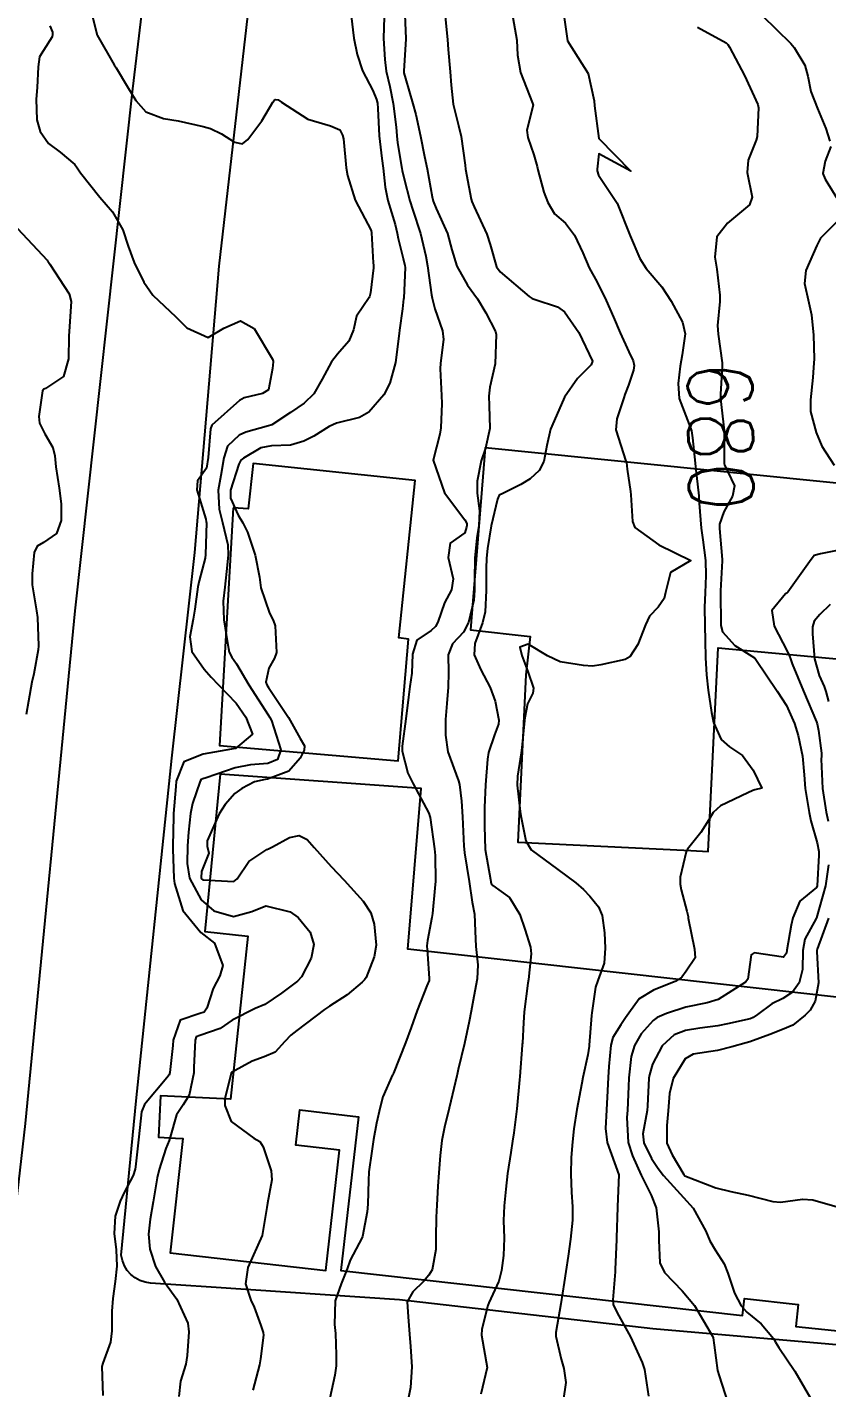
# Model space of a CAD drawing. Header units: metres. Extents: x 298520 to 308411, y 7433745 to 7450750.
# Drawn here: x 300272.2 to 300321.6, y 7445606.5 to 7445690.6 of the extents above; entities that cross this region are included whole.
import ezdxf
from ezdxf.enums import TextEntityAlignment as Align

# ---------------------------------------------------------------- set-up
doc = ezdxf.new("R2010")
doc.units = ezdxf.units.M
doc.header["$LTSCALE"] = 10
for name, color, linetype in [('Cotas', 45, 'Continuous'), ('Curvas de Nivel 1m', 11, 'Continuous'), ('Curvas de Nivel 5m', 15, 'Continuous'), ('Edificações', 30, 'Continuous'), ('Vias Primárias', 230, 'Continuous')]:
    doc.layers.add(name, color=color, linetype=linetype)
doc.styles.add('Style-STANDARD', font='STANDARD.shx')

msp = doc.modelspace()

# ---------------------------------------------------------------- linework, layer by layer
at = {"layer": 'Curvas de Nivel 1m', "flags": 128}
for points, elevation in [([(300276.165, 7445691.517), (300276.533, 7445690.061), (300277.576, 7445688.229), (300277.697, 7445688.048), (300278.399, 7445686.875), (300278.911, 7445686.03), (300279.543, 7445685.334), (300280.621, 7445684.925), (300281.535, 7445684.773), (300283.087, 7445684.427), (300283.528, 7445684.298), (300284.203, 7445683.97), (300285.017, 7445683.456), (300285.517, 7445683.357), (300285.847, 7445683.62), (300286.089, 7445683.944), (300286.704, 7445684.769), (300287.391, 7445685.932), (300287.462, 7445686.023), (300287.554, 7445686.083), (300287.704, 7445686.077), (300287.92, 7445685.924), (300289.537, 7445684.867), (300290.949, 7445684.469), (300291.528, 7445684.216), (300291.694, 7445683.878), (300291.747, 7445683.651), (300291.914, 7445681.876), (300291.984, 7445681.39), (300292.472, 7445679.87), (300293.455, 7445677.997), (300293.482, 7445677.86), (300293.587, 7445676.01), (300293.599, 7445675.858), (300293.597, 7445675.691), (300293.407, 7445674.15), (300293.356, 7445673.908), (300293.33, 7445673.861), (300292.56, 7445672.7), (300292.357, 7445671.87), (300292.08, 7445671.169), (300291.368, 7445670.355), (300291.001, 7445669.885), (300290.427, 7445668.813), (300289.917, 7445667.901), (300289.327, 7445667.329), (300288.482, 7445666.758), (300287.314, 7445666.001), (300287.267, 7445665.977), (300287.122, 7445665.932), (300285.713, 7445665.54), (300285.304, 7445665.367), (300284.572, 7445664.683), (300284.358, 7445663.964), (300284.165, 7445662.86), (300284.011, 7445661.969), (300284.067, 7445660.784), (300284.281, 7445659.964), (300284.596, 7445658.585), (300284.63, 7445657.959), (300284.57, 7445657.323), (300284.407, 7445655.962), (300284.323, 7445655.102), (300284.35, 7445653.962), (300284.578, 7445652.532), (300284.683, 7445651.957), (300284.839, 7445651.654), (300285.136, 7445651.233), (300285.899, 7445649.942), (300287.095, 7445648.091), (300287.194, 7445647.929), (300287.294, 7445647.725), (300287.877, 7445645.922), (300287.674, 7445645.316), (300287.064, 7445645.087), (300286.003, 7445645.001), (300285.062, 7445644.815), (300283.265, 7445644.186), (300283.054, 7445644.132), (300282.947, 7445644.089), (300282.882, 7445643.982), (300282.412, 7445642.606), (300282.289, 7445641.987), (300282.171, 7445640.829), (300282.119, 7445639.989), (300282.082, 7445638.894), (300282.223, 7445637.987), (300282.96, 7445636.655), (300283.741, 7445635.972), (300284.95, 7445635.632), (300286.09, 7445635.943), (300286.957, 7445636.296), (300288.443, 7445635.915), (300288.949, 7445635.557), (300289.696, 7445634.654), (300289.924, 7445633.895), (300289.756, 7445633.062), (300289.159, 7445631.906), (300288.9, 7445631.635), (300287.926, 7445630.886), (300286.886, 7445630.189), (300286.293, 7445629.939), (300284.876, 7445629.228), (300284.125, 7445628.712), (300282.866, 7445628.285), (300282.653, 7445628.194), (300282.577, 7445627.983), (300282.51, 7445626.311), (300282.491, 7445625.983), (300282.215, 7445624.59), (300281.847, 7445623.99), (300281.426, 7445623.371), (300281.044, 7445621.997), (300280.982, 7445621.797), (300280.776, 7445621.308), (300280.358, 7445620.006), (300280.243, 7445619.493), (300279.997, 7445618.011), (300279.804, 7445616.937), (300279.691, 7445616.015), (300279.782, 7445615.092), (300280.13, 7445614.008), (300280.679, 7445613.046), (300281.446, 7445611.992), (300282.126, 7445610.508), (300282.19, 7445609.985), (300282.092, 7445608.522), (300282.015, 7445607.986), (300281.673, 7445606.923), (300281.569, 7445605.99)], 687), ([(300292.224, 7445691.263), (300292.384, 7445689.872), (300292.586, 7445688.867), (300292.915, 7445687.867), (300293.561, 7445686.641), (300293.793, 7445686.094), (300293.845, 7445685.856), (300293.874, 7445685.529), (300293.945, 7445683.854), (300294.111, 7445682.453), (300294.191, 7445681.85), (300294.312, 7445680.668), (300294.483, 7445679.845), (300294.93, 7445678.368), (300295.057, 7445677.836), (300295.118, 7445677.504), (300295.437, 7445676.273), (300295.542, 7445675.829), (300295.551, 7445675.709), (300295.466, 7445673.829), (300295.461, 7445673.771), (300295.396, 7445673.166), (300295.207, 7445671.833), (300295.181, 7445671.633), (300294.965, 7445669.836), (300294.614, 7445668.57), (300294.236, 7445667.846), (300293.322, 7445666.769), (300292.734, 7445666.45), (300291.315, 7445666.104), (300290.861, 7445665.887), (300289.905, 7445665.3), (300289.299, 7445664.99), (300288.471, 7445664.743), (300287.295, 7445664.703), (300286.647, 7445664.582), (300285.563, 7445663.947), (300285.408, 7445663.822), (300285.279, 7445663.576), (300284.76, 7445661.958), (300284.768, 7445661.467), (300285.248, 7445660.424), (300285.538, 7445659.947), (300285.811, 7445659.368), (300286.29, 7445657.939), (300286.559, 7445656.577), (300286.641, 7445655.936), (300287.177, 7445654.356), (300287.395, 7445653.928), (300287.521, 7445653.573), (300287.616, 7445651.925), (300287.478, 7445651.588), (300287.133, 7445650.959), (300286.952, 7445650.104), (300287.016, 7445649.931), (300287.12, 7445649.768), (300288.35, 7445647.917), (300289.08, 7445646.62), (300289.335, 7445646.166), (300289.309, 7445645.906), (300289.068, 7445645.401), (300288.376, 7445644.6), (300287.055, 7445644.104), (300286.905, 7445644.081), (300286.243, 7445643.938), (300285.461, 7445643.531), (300285.042, 7445643.22), (300284.441, 7445642.55), (300284.073, 7445641.964), (300283.327, 7445640.296), (300283.315, 7445639.975), (300283.437, 7445639.535), (300282.979, 7445638.398), (300282.946, 7445638.008), (300282.95, 7445637.98), (300282.973, 7445637.945), (300283.053, 7445637.898), (300284.971, 7445637.798), (300285.187, 7445637.957), (300285.895, 7445639.035), (300287.001, 7445639.776), (300287.113, 7445639.817), (300287.37, 7445639.926), (300288.418, 7445640.507), (300289.01, 7445640.641), (300289.498, 7445640.393), (300289.94, 7445639.896), (300290.986, 7445638.723), (300291.794, 7445637.872), (300292.96, 7445636.586), (300293.433, 7445635.855), (300293.648, 7445635.151), (300293.759, 7445633.852), (300293.638, 7445633.137), (300293.143, 7445631.858), (300293.049, 7445631.711), (300292.9, 7445631.571), (300291.969, 7445630.792), (300290.885, 7445630.09), (300290.566, 7445629.885), (300288.87, 7445628.582), (300288.49, 7445628.29), (300288.126, 7445627.917), (300287.52, 7445627.257), (300286.848, 7445626.956), (300286.1, 7445626.685), (300284.834, 7445625.999), (300284.812, 7445625.981), (300284.806, 7445625.96), (300284.408, 7445624.373), (300284.411, 7445623.964), (300284.798, 7445622.976), (300286.215, 7445621.939), (300286.577, 7445621.729), (300286.778, 7445621.398), (300287.281, 7445619.925), (300287.313, 7445619.369), (300287.06, 7445617.927), (300287.012, 7445617.654), (300286.713, 7445615.93), (300285.83, 7445613.943), (300285.683, 7445612.94), (300286.024, 7445611.94), (300286.218, 7445611.496), (300286.647, 7445610.363), (300286.786, 7445609.929), (300286.797, 7445609.773), (300286.627, 7445608.303), (300286.558, 7445607.931), (300286.155, 7445606.381)], 686), ([(300295.521, 7445691.832), (300295.593, 7445689.83), (300295.477, 7445687.831), (300295.481, 7445687.74), (300295.569, 7445687.394), (300296.038, 7445685.825), (300296.208, 7445685.158), (300296.495, 7445683.82), (300296.761, 7445682.567), (300296.911, 7445681.816), (300297.225, 7445680.073), (300297.291, 7445679.812), (300297.476, 7445679.353), (300298.164, 7445677.803), (300298.446, 7445676.797), (300298.758, 7445675.797), (300299.415, 7445674.623), (300300.015, 7445673.781), (300300.544, 7445672.922), (300301.131, 7445671.764), (300301.184, 7445671.566), (300301.107, 7445669.764), (300300.794, 7445668.315), (300300.728, 7445667.769), (300300.752, 7445667.194), (300300.794, 7445665.768), (300300.509, 7445664.558), (300300.257, 7445663.775), (300300.013, 7445662.521), (300299.996, 7445661.779), (300300.152, 7445660.676), (300300.115, 7445659.777), (300299.987, 7445659.023), (300299.853, 7445657.78), (300299.839, 7445656.42), (300299.842, 7445655.78), (300299.795, 7445655.169), (300299.476, 7445653.785), (300299.157, 7445653.188), (300298.488, 7445652.461), (300298.217, 7445651.799), (300298.225, 7445650.706), (300298.222, 7445649.799), (300298.128, 7445648.779), (300298.057, 7445647.8), (300298.047, 7445646.836), (300298.19, 7445645.799), (300298.849, 7445643.998), (300298.916, 7445643.791), (300299.037, 7445642.757), (300299.096, 7445641.789), (300299.182, 7445639.964), (300299.196, 7445639.787), (300299.228, 7445639.558), (300299.5, 7445637.782), (300299.695, 7445636.513), (300299.83, 7445635.777), (300299.882, 7445634.716), (300299.924, 7445633.775), (300300.044, 7445632.645), (300300.001, 7445631.774), (300299.794, 7445630.679), (300299.628, 7445629.779), (300299.518, 7445629.136), (300299.218, 7445627.785), (300298.837, 7445626.183), (300298.761, 7445625.863), (300298.747, 7445625.791), (300298.385, 7445624.226), (300298.281, 7445623.795), (300297.979, 7445622.614), (300297.817, 7445621.8), (300297.712, 7445620.862), (300297.633, 7445619.801), (300297.581, 7445618.975), (300297.523, 7445617.802), (300297.477, 7445617.057), (300297.441, 7445615.803), (300297.441, 7445615.067), (300297.217, 7445613.805), (300297.025, 7445613.469), (300296.682, 7445613.085), (300296.038, 7445612.454), (300295.689, 7445611.825), (300295.741, 7445610.911), (300295.83, 7445609.822), (300295.882, 7445609.068), (300295.976, 7445607.82), (300295.879, 7445606.545), (300295.748, 7445605.823)], 684), ([(300298.004, 7445691.419), (300298.162, 7445689.804), (300298.207, 7445689.183), (300298.34, 7445687.802), (300298.396, 7445686.97), (300298.522, 7445685.8), (300298.847, 7445684.483), (300299.008, 7445683.795), (300299.255, 7445682.042), (300299.292, 7445681.792), (300299.492, 7445680.687), (300299.63, 7445679.933), (300299.669, 7445679.787), (300299.813, 7445679.45), (300300.605, 7445677.773), (300300.807, 7445677.13), (300301.193, 7445675.764), (300301.428, 7445675.448), (300303.226, 7445673.922), (300303.404, 7445673.803), (300303.585, 7445673.737), (300304.974, 7445673.292), (300305.396, 7445672.981), (300306.282, 7445671.701), (300307.121, 7445669.936), (300307.052, 7445669.693), (300306.196, 7445668.856), (300305.407, 7445667.709), (300305.331, 7445667.565), (300304.543, 7445665.728), (300304.308, 7445664.719), (300304.117, 7445663.732), (300303.835, 7445663.176), (300303.272, 7445662.66), (300302.701, 7445662.313), (300301.599, 7445661.757), (300301.372, 7445661.649), (300301.259, 7445661.409), (300300.866, 7445659.766), (300300.637, 7445658.354), (300300.58, 7445657.769), (300300.563, 7445657.127), (300300.555, 7445655.77), (300300.494, 7445654.449), (300300.332, 7445653.772), (300299.853, 7445652.483), (300299.814, 7445651.78), (300300.228, 7445650.868), (300300.805, 7445649.765), (300301.111, 7445648.936), (300301.345, 7445647.757), (300301.33, 7445647.518), (300301.084, 7445646.843), (300300.707, 7445645.765), (300300.646, 7445645.344), (300300.515, 7445643.768), (300300.448, 7445642.352), (300300.463, 7445641.768), (300300.46, 7445641.211), (300300.492, 7445639.768), (300300.82, 7445637.917), (300300.851, 7445637.762), (300300.873, 7445637.663), (300300.971, 7445637.535), (300302.011, 7445636.798), (300302.642, 7445635.743), (300302.944, 7445634.856), (300303.304, 7445633.736), (300303.349, 7445633.313), (300303.177, 7445631.737), (300303.137, 7445631.501), (300302.913, 7445629.74), (300302.912, 7445629.711), (300302.873, 7445629.073), (300302.796, 7445627.799), (300302.79, 7445627.741), (300302.783, 7445627.672), (300302.648, 7445625.743), (300302.626, 7445625.538), (300302.452, 7445623.745), (300302.271, 7445622.268), (300302.191, 7445621.749), (300302.078, 7445621.052), (300301.887, 7445619.753), (300301.78, 7445618.782), (300301.666, 7445617.756), (300301.637, 7445616.849), (300301.681, 7445615.755), (300301.627, 7445614.681), (300301.506, 7445613.758), (300301.345, 7445613.098), (300300.727, 7445611.769), (300300.661, 7445611.605), (300300.289, 7445610.131), (300300.269, 7445609.774), (300300.623, 7445607.77), (300300.239, 7445606.133)], 683), ([(300302.207, 7445691.162), (300302.445, 7445689.751), (300302.504, 7445688.831), (300302.681, 7445687.749), (300303.431, 7445685.864), (300303.461, 7445685.741), (300303.077, 7445684.197), (300303.142, 7445683.744), (300303.512, 7445682.671), (300303.718, 7445681.95), (300303.759, 7445681.736), (300304.131, 7445680.372), (300304.363, 7445679.727), (300304.778, 7445679.032), (300305.46, 7445678.441), (300306.016, 7445677.704), (300306.522, 7445676.62), (300306.93, 7445675.695), (300307.42, 7445674.803), (300307.971, 7445673.684), (300308.429, 7445672.643), (300308.845, 7445671.675), (300309.371, 7445670.498), (300309.65, 7445669.95), (300309.705, 7445669.665), (300309.66, 7445669.364), (300309.344, 7445668.441), (300309.136, 7445667.872), (300309.07, 7445667.673), (300308.632, 7445666.365), (300308.575, 7445665.677), (300309.198, 7445663.757), (300309.226, 7445663.671), (300309.279, 7445663.26), (300309.482, 7445661.884), (300309.498, 7445661.666), (300309.601, 7445660.019), (300309.745, 7445659.662), (300311.227, 7445658.576), (300313.213, 7445657.62), (300311.956, 7445656.882), (300311.649, 7445655.635), (300311.552, 7445655.272), (300311.179, 7445654.729), (300310.649, 7445654.17), (300310.401, 7445653.651), (300309.926, 7445652.433), (300309.439, 7445651.666), (300309.141, 7445651.497), (300307.654, 7445651.168), (300307.137, 7445651.099), (300306.565, 7445651.127), (300305.139, 7445651.359), (300304.349, 7445651.728), (300303.15, 7445652.448), (300302.638, 7445652.255), (300302.765, 7445651.744), (300303.133, 7445650.756), (300303.485, 7445649.736), (300303.442, 7445649.413), (300303.108, 7445648.754), (300302.942, 7445647.895), (300302.927, 7445647.742), (300302.768, 7445646.051), (300302.724, 7445645.743), (300302.506, 7445644.298), (300302.483, 7445643.746), (300302.66, 7445642.112), (300302.716, 7445641.743), (300303.009, 7445640.298), (300303.35, 7445639.737), (300304.985, 7445638.53), (300306.109, 7445637.703), (300306.569, 7445637.296), (300306.965, 7445636.884), (300307.503, 7445636.23), (300307.73, 7445635.682), (300307.875, 7445634.613), (300307.92, 7445633.68), (300307.845, 7445632.755), (300307.466, 7445631.684), (300307.324, 7445631.26), (300307.078, 7445629.688), (300307.06, 7445629.509), (300306.918, 7445627.689), (300306.916, 7445627.626), (300306.847, 7445627.094), (300306.541, 7445625.694), (300306.47, 7445625.336), (300306.164, 7445623.7), (300305.975, 7445622.523), (300305.885, 7445621.703), (300305.815, 7445620.746), (300305.795, 7445619.705), (300305.839, 7445618.611), (300305.902, 7445617.702), (300305.892, 7445616.87), (300305.773, 7445615.704), (300305.636, 7445614.64), (300305.481, 7445613.708), (300305.369, 7445613.024), (300305.169, 7445611.712), (300304.86, 7445609.932), (300304.856, 7445609.717), (300305.203, 7445608.286), (300305.358, 7445607.709), (300305.479, 7445606.838), (300305.324, 7445605.709)], 682), ([(300305.341, 7445691.437), (300305.593, 7445689.71), (300306.854, 7445687.697), (300307.235, 7445686.014), (300307.259, 7445685.693), (300307.523, 7445683.69), (300309.503, 7445681.67), (300307.513, 7445682.737), (300307.408, 7445681.787), (300307.414, 7445681.691), (300307.499, 7445681.425), (300308.646, 7445679.678), (300309.453, 7445677.67), (300310.045, 7445676.267), (300310.439, 7445675.655), (300311.416, 7445674.509), (300311.989, 7445673.634), (300312.689, 7445672.328), (300312.86, 7445671.625), (300312.668, 7445670.329), (300312.55, 7445669.628), (300312.419, 7445668.558), (300312.489, 7445667.628), (300313.194, 7445665.742), (300313.238, 7445665.621), (300313.307, 7445665.203), (300313.472, 7445663.618), (300313.498, 7445663.401), (300313.702, 7445661.616), (300313.721, 7445661.152), (300313.852, 7445659.614), (300313.953, 7445658.892), (300314.115, 7445657.611), (300314.129, 7445656.686), (300314.083, 7445655.611), (300314.056, 7445654.735), (300314.068, 7445653.611), (300314.098, 7445652.666), (300314.12, 7445651.61), (300314.177, 7445650.565), (300314.278, 7445649.608), (300314.477, 7445648.231), (300314.604, 7445647.605), (300315.083, 7445646.562), (300315.593, 7445646.108), (300316.387, 7445645.58), (300317.059, 7445644.658), (300317.583, 7445643.565), (300317.162, 7445643.448), (300317.041, 7445643.412), (300316.727, 7445643.262), (300315.032, 7445642.469), (300314.581, 7445642.051), (300314.31, 7445641.607), (300313.819, 7445640.808), (300313.005, 7445639.779), (300312.924, 7445639.621), (300312.538, 7445638.068), (300312.536, 7445637.627), (300312.615, 7445637.271), (300312.956, 7445635.968), (300313.03, 7445635.619), (300313.042, 7445635.529), (300313.436, 7445633.615), (300313.465, 7445633.074), (300312.913, 7445632.26), (300312.639, 7445631.892), (300312.276, 7445631.629), (300310.897, 7445631.082), (300310.01, 7445630.54), (300309.364, 7445629.665), (300309.178, 7445629.367), (300308.872, 7445628.947), (300308.376, 7445628.159), (300308.255, 7445627.676), (300308.145, 7445626.372), (300308.096, 7445625.677), (300308.038, 7445624.461), (300307.991, 7445623.678), (300307.931, 7445622.543), (300308.031, 7445621.678), (300308.763, 7445619.67), (300308.682, 7445617.722), (300308.682, 7445617.671), (300308.607, 7445615.778), (300308.603, 7445615.671), (300308.531, 7445613.835), (300308.525, 7445613.672), (300308.384, 7445611.956), (300308.41, 7445611.673), (300308.658, 7445611.144), (300309.467, 7445609.662), (300310.202, 7445608.079), (300310.334, 7445607.653), (300310.598, 7445605.998)], 681), ([(300317.618, 7445691.269), (300319.374, 7445689.552), (300319.59, 7445689.296), (300320.244, 7445688.204), (300320.422, 7445687.537), (300320.621, 7445686.592), (300321.035, 7445685.528), (300321.535, 7445684.296), (300321.799, 7445683.517)], 679), ([(300273.608, 7445690.629), (300273.76, 7445690.253), (300273.777, 7445690.097), (300273.749, 7445689.95), (300273.597, 7445689.732), (300272.958, 7445688.731), (300272.886, 7445688.107), (300272.827, 7445686.84), (300272.77, 7445686.108), (300272.811, 7445684.83), (300272.998, 7445684.105), (300273.516, 7445683.366), (300274.252, 7445682.831), (300275.147, 7445682.075), (300275.298, 7445681.87), (300275.498, 7445681.567), (300276.699, 7445680.058), (300277.47, 7445679.156), (300278.11, 7445678.04), (300278.436, 7445677.029), (300278.812, 7445676.029), (300279.415, 7445674.813), (300279.977, 7445674.014), (300281.39, 7445672.669), (300282.075, 7445671.993), (300283.377, 7445671.395), (300284.347, 7445671.966), (300285.388, 7445672.428), (300286.226, 7445671.942), (300287.364, 7445670.06), (300287.397, 7445669.93), (300287.396, 7445669.896), (300287.356, 7445669.482), (300287.117, 7445668.151), (300286.735, 7445667.936), (300285.617, 7445667.66), (300285.329, 7445667.508), (300283.619, 7445665.975), (300283.534, 7445665.752), (300283.396, 7445663.978), (300283.276, 7445663.322), (300282.721, 7445662.536), (300282.68, 7445661.986), (300283.245, 7445660.169), (300283.267, 7445660.004), (300283.272, 7445659.98), (300283.278, 7445659.944), (300283.232, 7445657.98), (300283.211, 7445657.758), (300282.823, 7445656.357), (300282.74, 7445655.985), (300282.561, 7445654.604), (300282.465, 7445653.987), (300282.247, 7445652.898), (300282.385, 7445651.988), (300283.132, 7445650.915), (300283.572, 7445650.418), (300284.006, 7445649.967), (300285.106, 7445648.799), (300285.707, 7445647.944), (300286.13, 7445646.892), (300285.074, 7445646.01), (300284.827, 7445645.954), (300283.07, 7445645.648), (300281.874, 7445645.183), (300281.407, 7445643.996), (300281.379, 7445643.665), (300281.245, 7445641.998), (300281.236, 7445641.783), (300281.209, 7445639.998), (300281.205, 7445639.793), (300281.262, 7445637.997), (300281.301, 7445637.665), (300281.831, 7445635.991), (300282.939, 7445634.637), (300283.776, 7445633.972), (300284.286, 7445632.593), (300284.115, 7445631.968), (300283.694, 7445631.173), (300283.296, 7445629.976), (300283.139, 7445629.719), (300282.879, 7445629.635), (300281.648, 7445629.22), (300281.223, 7445627.996), (300281.202, 7445627.652), (300281.028, 7445625.998), (300280.981, 7445625.849), (300280.83, 7445625.659), (300279.448, 7445624.02), (300279.261, 7445623.568), (300279.104, 7445622.025), (300278.893, 7445620.157), (300278.874, 7445620.028), (300278.759, 7445619.64), (300278.207, 7445618.576), (300277.955, 7445618.038), (300277.641, 7445617.13), (300277.583, 7445616.041), (300277.702, 7445615.041), (300277.737, 7445614.04), (300277.642, 7445613.077), (300277.489, 7445612.042), (300277.437, 7445611.261), (300277.444, 7445610.042), (300277.345, 7445609.334), (300276.87, 7445608.048), (300276.825, 7445607.843), (300276.887, 7445606.047)], 688), ([(300321.843, 7445683.194), (300321.51, 7445682.276), (300321.358, 7445681.522), (300321.498, 7445681.171), (300322.534, 7445679.509)], 679), ([(300322.336, 7445678.639), (300321.455, 7445677.771), (300321.213, 7445677.524), (300320.992, 7445677.07), (300320.316, 7445675.537), (300320.23, 7445674.729), (300320.496, 7445673.534), (300320.661, 7445672.796), (300320.786, 7445671.529), (300320.813, 7445670.077), (300320.789, 7445669.528), (300320.732, 7445668.915), (300320.603, 7445667.531), (300320.604, 7445666.809), (300320.943, 7445665.526), (300321.3, 7445664.684), (300322.053, 7445663.512)], 679), ([(300271.606, 7445678.118), (300273.433, 7445676.157), (300273.465, 7445676.131), (300273.487, 7445676.099), (300273.603, 7445675.925), (300274.808, 7445674.079), (300274.93, 7445673.609), (300274.812, 7445672.079), (300274.777, 7445671.48), (300274.767, 7445670.079), (300274.45, 7445668.98), (300273.335, 7445668.244), (300273.231, 7445668.205), (300273.142, 7445668.102), (300272.919, 7445666.502), (300272.957, 7445666.104), (300273.306, 7445665.43), (300273.798, 7445664.593), (300273.911, 7445664.091), (300273.974, 7445663.398), (300274.175, 7445662.086), (300274.295, 7445661.126), (300274.296, 7445660.084), (300274.026, 7445659.293), (300273.222, 7445658.729), (300272.83, 7445658.492), (300272.645, 7445658.106), (300272.505, 7445656.802), (300272.514, 7445656.107), (300272.775, 7445654.506), (300272.837, 7445654.103), (300272.907, 7445652.342), (300272.893, 7445652.102), (300272.613, 7445650.62), (300272.503, 7445650.106), (300272.279, 7445648.935), (300272.138, 7445648.11)], 689), ([(300322.452, 7445658.28), (300321.221, 7445658.037), (300320.829, 7445657.915), (300320.538, 7445657.53), (300319.194, 7445655.668), (300319.136, 7445655.608), (300319.057, 7445655.551), (300318.217, 7445654.52), (300318.358, 7445653.558), (300319.148, 7445652.021), (300319.305, 7445651.708), (300319.352, 7445651.548), (300319.456, 7445651.23), (300320.174, 7445649.539), (300320.972, 7445647.654), (300321.013, 7445647.531), (300321.089, 7445647.12), (300321.268, 7445645.72), (300321.267, 7445645.527), (300321.259, 7445645.338), (300321.346, 7445643.525), (300321.57, 7445642.063), (300321.692, 7445641.52)], 679), ([(300321.804, 7445654.894), (300321.174, 7445654.284), (300320.828, 7445653.865), (300320.711, 7445653.527), (300320.727, 7445653.095), (300320.845, 7445651.533), (300321.133, 7445650.517), (300321.443, 7445649.842), (300321.544, 7445649.524), (300321.719, 7445648.916)], 678), ([(300321.7, 7445638.812), (300321.528, 7445637.522), (300320.965, 7445635.542), (300320.953, 7445635.512), (300320.239, 7445634.238), (300320.114, 7445633.538), (300320.102, 7445632.351), (300319.897, 7445631.54), (300319.481, 7445630.961), (300318.893, 7445630.568), (300318.213, 7445630.233), (300317.327, 7445629.566), (300317.061, 7445629.387), (300316.879, 7445629.318), (300315.469, 7445628.996), (300314.872, 7445628.877), (300313.753, 7445628.727), (300312.868, 7445628.596), (300312.172, 7445628.322), (300311.424, 7445627.641), (300310.842, 7445626.518), (300310.642, 7445625.844), (300310.616, 7445625.652), (300310.533, 7445623.936), (300310.501, 7445623.653), (300310.238, 7445622.209), (300310.296, 7445621.655), (300310.773, 7445620.68), (300311.193, 7445620.07), (300311.521, 7445619.639), (300312.743, 7445618.282), (300313.34, 7445617.614), (300314.133, 7445616.192), (300314.368, 7445615.603), (300314.707, 7445615.051), (300315.273, 7445614.166), (300315.485, 7445613.592), (300315.903, 7445612.36), (300316.308, 7445611.584), (300316.659, 7445611.197), (300317.549, 7445610.464), (300318.32, 7445609.555), (300318.432, 7445609.344), (300318.635, 7445608.999), (300319.624, 7445607.54), (300320.596, 7445605.876)], 679), ([(300321.709, 7445635.519), (300321.012, 7445633.607), (300320.987, 7445633.529), (300320.989, 7445633.472), (300321.096, 7445631.527), (300320.892, 7445630.406), (300320.571, 7445629.848), (300320.275, 7445629.536), (300319.505, 7445628.913), (300318.869, 7445628.646), (300318.079, 7445628.343), (300316.858, 7445627.884), (300316.614, 7445627.816), (300315.743, 7445627.587), (300314.85, 7445627.358), (300313.341, 7445627.122), (300312.845, 7445626.829), (300312.103, 7445625.631), (300311.878, 7445624.688), (300311.805, 7445623.635), (300311.719, 7445622.717), (300311.728, 7445621.636), (300312.046, 7445620.901), (300312.764, 7445619.696), (300312.831, 7445619.619), (300314.752, 7445618.876), (300315.682, 7445618.653), (300316.746, 7445618.427), (300318.26, 7445618.035), (300318.74, 7445617.993), (300320.105, 7445618.174), (300320.742, 7445618.136), (300322.67, 7445617.565)], 678)]:
    msp.add_lwpolyline(points, dxfattribs=dict(at, elevation=elevation))
at = {"layer": 'Curvas de Nivel 5m', "flags": 128}
for points, elevation in [([(300294.268, 7445691.195), (300294.219, 7445689.851), (300294.295, 7445688.565), (300294.393, 7445687.848), (300294.607, 7445686.888), (300294.818, 7445685.841), (300294.997, 7445684.372), (300295.04, 7445683.837), (300295.093, 7445683.411), (300295.358, 7445681.832), (300295.378, 7445681.708), (300295.496, 7445681.18), (300295.855, 7445679.826), (300296.04, 7445679.259), (300296.503, 7445677.819), (300296.838, 7445676.417), (300296.945, 7445675.815), (300297.185, 7445674.033), (300297.218, 7445673.812), (300297.396, 7445673.159), (300297.873, 7445671.805), (300297.923, 7445671.259), (300297.733, 7445669.806), (300297.716, 7445669.448), (300297.804, 7445667.805), (300297.816, 7445667.317), (300297.768, 7445665.805), (300297.692, 7445665.421), (300297.283, 7445663.81), (300297.982, 7445661.803), (300299.246, 7445660.122), (300299.364, 7445659.908), (300299.362, 7445659.788), (300299.346, 7445659.684), (300299.236, 7445659.326), (300298.343, 7445658.682), (300298.206, 7445657.8), (300298.514, 7445656.483), (300298.41, 7445655.798), (300297.981, 7445655.002), (300297.583, 7445653.806), (300297.434, 7445653.542), (300297.165, 7445653.294), (300296.287, 7445652.688), (300296.013, 7445651.827), (300295.965, 7445650.661), (300295.855, 7445649.829), (300295.762, 7445649.181), (300295.603, 7445647.832), (300295.381, 7445646.141), (300295.376, 7445645.835), (300295.721, 7445644.491), (300296.047, 7445643.825), (300297.026, 7445642.004), (300297.081, 7445641.809), (300297.091, 7445641.74), (300297.367, 7445639.806), (300297.41, 7445639.393), (300297.421, 7445637.806), (300297.398, 7445637.377), (300297.239, 7445635.807), (300297.198, 7445635.56), (300296.936, 7445634.141), (300296.904, 7445633.81), (300296.926, 7445633.322), (300297.046, 7445631.809), (300297.029, 7445631.681), (300296.898, 7445631.349), (300296.298, 7445629.819), (300295.919, 7445628.772), (300295.579, 7445627.829), (300294.834, 7445625.946), (300294.799, 7445625.875), (300294.779, 7445625.841), (300294.181, 7445624.484), (300294.002, 7445623.848), (300293.792, 7445622.856), (300293.602, 7445621.852), (300293.491, 7445621.137), (300293.322, 7445619.854), (300293.286, 7445619.327), (300293.251, 7445617.855), (300293.202, 7445617.389), (300292.911, 7445615.858), (300292.856, 7445615.714), (300292.709, 7445615.453), (300292.164, 7445614.4), (300291.971, 7445613.867), (300291.602, 7445612.948), (300291.237, 7445611.881), (300291.2, 7445610.433), (300291.243, 7445609.881), (300291.304, 7445608.554), (300291.298, 7445607.88), (300291.204, 7445607.291), (300290.895, 7445605.885)], 685), ([(300313.607, 7445690.566), (300315.389, 7445689.593), (300315.496, 7445689.495), (300315.59, 7445689.331), (300316.518, 7445687.581), (300317.353, 7445685.774), (300317.391, 7445685.572), (300317.294, 7445683.805), (300317.231, 7445683.573), (300316.742, 7445682.346), (300316.692, 7445681.578), (300316.996, 7445680.059), (300316.821, 7445679.577), (300315.461, 7445678.451), (300314.809, 7445677.606), (300314.689, 7445676.359), (300314.805, 7445675.606), (300315.004, 7445674.009), (300315, 7445673.604), (300314.858, 7445672.136), (300314.883, 7445671.605), (300315.14, 7445669.827), (300315.15, 7445669.602), (300315.044, 7445667.897), (300315.047, 7445667.603), (300315.262, 7445665.652), (300315.263, 7445665.6), (300315.263, 7445663.62), (300315.265, 7445663.6), (300315.282, 7445663.533), (300315.909, 7445662.23), (300315.778, 7445661.592), (300315.253, 7445660.615), (300314.98, 7445659.869), (300314.969, 7445659.603), (300315.143, 7445657.671), (300315.147, 7445657.601), (300315.044, 7445655.752), (300315.041, 7445655.602), (300315.053, 7445653.712), (300315.058, 7445653.601), (300315.159, 7445653.201), (300315.926, 7445652.364), (300317.143, 7445651.599), (300317.17, 7445651.57), (300317.215, 7445651.497), (300318.535, 7445649.556), (300319.11, 7445648.666), (300319.608, 7445647.545), (300319.828, 7445646.8), (300320.11, 7445645.54), (300320.212, 7445644.383), (300320.274, 7445643.538), (300320.511, 7445642.052), (300320.613, 7445641.534), (300321.009, 7445640.174), (300321.119, 7445639.643), (300321.112, 7445639.528), (300321.106, 7445639.423), (300321.013, 7445637.529), (300320.972, 7445637.412), (300319.928, 7445636.576), (300319.499, 7445635.545), (300319.397, 7445635.097), (300319.138, 7445633.548), (300319.106, 7445633.372), (300318.927, 7445633.126), (300317.112, 7445633.386), (300316.928, 7445633.254), (300316.726, 7445631.752), (300316.584, 7445631.575), (300314.892, 7445630.502), (300314.21, 7445630.287), (300312.887, 7445630.028), (300311.698, 7445629.638), (300311.133, 7445629.392), (300310.876, 7445629.206), (300310.144, 7445628.377), (300309.724, 7445627.661), (300309.528, 7445626.982), (300309.384, 7445625.664), (300309.356, 7445625.137), (300309.285, 7445623.665), (300309.256, 7445623.216), (300309.343, 7445621.664), (300309.6, 7445620.837), (300310.132, 7445619.656), (300310.744, 7445618.413), (300311.072, 7445617.645), (300311.23, 7445616.154), (300311.222, 7445615.642), (300311.295, 7445614.237), (300311.57, 7445613.637), (300312.676, 7445612.515), (300313.434, 7445611.612), (300314.541, 7445609.704), (300314.579, 7445609.601), (300314.639, 7445609.16), (300314.857, 7445607.598), (300314.962, 7445607.252), (300315.483, 7445605.591)], 680)]:
    msp.add_lwpolyline(points, dxfattribs=dict(at, elevation=elevation))
at = {"layer": 'Edificações'}
for points in [[(300334.467, 7445661.15), (300300.498, 7445664.58), (300299.591, 7445653.335), (300303.285, 7445652.924), (300303.021, 7445650.553), (300302.525, 7445640.219), (300313.211, 7445639.705), (300314.285, 7445639.653), (300314.889, 7445652.219), (300324.185, 7445651.368)], [(300322.564, 7445630.595), (300295.718, 7445633.62), (300296.553, 7445643.528), (300284.122, 7445644.418), (300283.189, 7445634.699), (300285.835, 7445634.406), (300284.774, 7445624.356), (300280.444, 7445624.562), (300280.322, 7445621.992), (300281.374, 7445621.941), (300281.813, 7445621.921), (300281.045, 7445614.851), (300290.65, 7445613.757), (300291.497, 7445621.202), (300288.797, 7445621.509), (300289.044, 7445623.678), (300292.666, 7445623.265), (300291.585, 7445613.762), (300316.404, 7445610.992), (300316.521, 7445612.043), (300319.837, 7445611.673), (300319.684, 7445610.304), (300335.024, 7445608.711)]]:
    msp.add_lwpolyline(points, dxfattribs=at)
msp.add_lwpolyline([(300284.921, 7445660.878), (300284.08, 7445646.2), (300295.121, 7445645.242), (300295.772, 7445652.758), (300295.16, 7445652.845), (300296.181, 7445662.562), (300286.158, 7445663.615), (300285.863, 7445660.803)], close=True, dxfattribs=at)
at = {"layer": 'Vias Primárias'}
for points in [[(300372.492, 7445812.878), (300367.901, 7445765.659), (300366.604, 7445749.095), (300362.705, 7445713.685), (300357.859, 7445663.828), (300356.643, 7445658.246), (300351.543, 7445644.125), (300349.91, 7445639.755), (300347.11, 7445631.098), (300344.844, 7445623.216), (300341.311, 7445611.655), (300340.638, 7445609.177, -0.373654), (300338.513, 7445607.752), (300310.854, 7445610.164), (300295.214, 7445611.953), (300283.571, 7445612.735)], [(300283.571, 7445612.735), (300279.831, 7445612.986, -0.362964), (300278.021, 7445614.718), (300278.929, 7445624.24), (300281.147, 7445645.404), (300282.571, 7445658.115), (300284.071, 7445675.803), (300287.529, 7445706.025), (300291.827, 7445742.409, 0.020589), (300292.404, 7445749.95), (300292.672, 7445760.315, 0.331199), (300283.747, 7445772.983, 0.070405), (300274.477, 7445774.639), (300227.896, 7445778.889, -0.17085), (300216.426, 7445784.141), (300193.862, 7445805.119)]]:
    msp.add_lwpolyline(points, format="xyb", dxfattribs=at)
msp.add_lwpolyline([(300285.983, 7445749.95), (300283.718, 7445728.668), (300278.704, 7445686.751), (300275.156, 7445654.512), (300272.074, 7445622.834), (300271.331, 7445616.362, -0.359919), (300269.11, 7445614.228), (300241.669, 7445616.908), (300211.217, 7445620.174, -0.465488), (300209.267, 7445623.07), (300211.305, 7445644.308), (300213.976, 7445673.16), (300217.306, 7445703.279), (300220.919, 7445732.423), (300222.776, 7445749.95), (300224.004, 7445762.152, -0.209785), (300227.454, 7445768.265, -0.057419), (300231.602, 7445770.688, -0.114599), (300236.835, 7445771.671), (300265.709, 7445768.976), (300278.721, 7445767.634, -0.160406), (300284.258, 7445765.156, -0.243861), (300286.485, 7445759.121)], format="xyb", close=True, dxfattribs=at)

# ---------------------------------------------------------------- texts
at = {"layer": 'Cotas', "style": 'Style-STANDARD'}
msp.add_text('680', height=4, rotation=270.6941, dxfattribs=at).set_placement((300315.046, 7445665.298, 680), align=Align.MIDDLE_CENTER)

doc.saveas('drawing.dxf')
